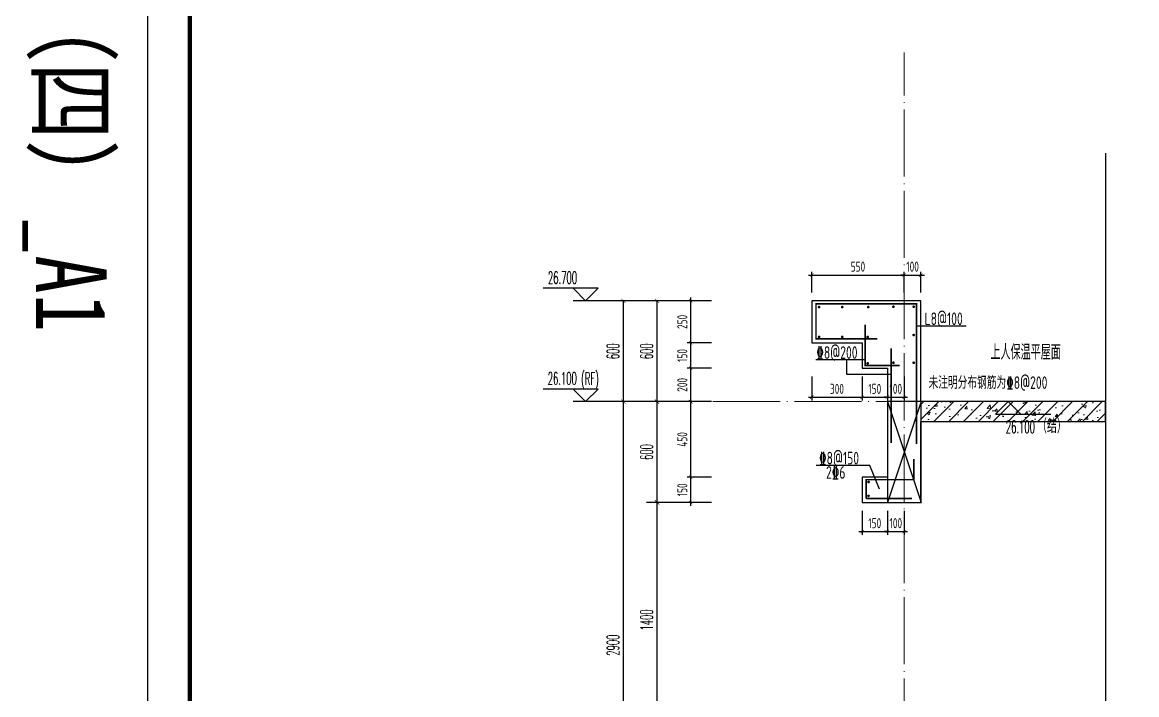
# Model space of a CAD drawing. Extents: x 826826 to 1642106, y -156213 to 399140.
# Drawn here: x 1557400 to 1564030, y 300521 to 304526 of the extents above; entities that cross this region are included whole.
import ezdxf

# ---------------------------------------------------------------- set-up
doc = ezdxf.new("R2010")
doc.units = 0
doc.header["$LTSCALE"] = 1000
doc.linetypes.add('DOTE', pattern=[2.42, 2, -0.2, 0.02, -0.2])
doc.layers.get('0').update_dxf_attribs({"linetype": 'CONTINUOUS'})
doc.layers.get('DEFPOINTS').update_dxf_attribs({"linetype": 'CONTINUOUS'})
for name, color, linetype in [('C-Sheet-图框', 101, 'CONTINUOUS'), ('DIM', 2, 'CONTINUOUS'), ('DIM_ELEV', 3, 'CONTINUOUS'), ('DIM_SYMB', 3, 'CONTINUOUS'), ('PUB_DIM', 3, 'CONTINUOUS'), ('PUB_TEXT', 2, 'CONTINUOUS'), ('REIN', 6, 'CONTINUOUS'), ('S-大样-砼线', 7, 'CONTINUOUS'), ('S-引出线', 40, 'CONTINUOUS'), ('TEXT', 2, 'CONTINUOUS'), ('WALL', 5, 'CONTINUOUS'), ('yichutu', 7, 'CONTINUOUS'), ('导图字', 7, 'CONTINUOUS')]:
    doc.layers.add(name, color=color, linetype=linetype)
for name, color, linetype, lineweight in [('DOTE', 251, 'DOTE', 9), ('PUB_HATCH', 8, 'CONTINUOUS', 9), ('图框', 9, 'CONTINUOUS', 18)]:
    doc.layers.add(name, color=color, linetype=linetype, lineweight=lineweight)
doc.styles.add('_TCH_DIM', font='SIMPLEX.shx', dxfattribs={"width": 0.7, "bigfont": 'GBCBIG.shx'})
doc.styles.add('_TCH_DIM_T3', font='SIMPLEX.shx', dxfattribs={"width": 0.494118, "bigfont": 'GBCBIG.shx'})
doc.styles.add('TSSD_DIMENSION', font='Tssdeng.shx', dxfattribs={"width": 0.7, "bigfont": 'tssdchn.shx'})
doc.styles.add('TSSD_REIN', font='tssdeng.shx', dxfattribs={"width": 0.7, "height": 300, "bigfont": 'tssdchn.shx'})
doc.styles.add('宋体', font='', dxfattribs={"height": 50})
doc.styles.add('黑体', font='simhei.ttf')
doc.styles.get('宋体').set_extended_font_data('SimSun')
doc.dimstyles.new('_TCH_ARCH&&25', dxfattribs={"dimtxt": 74.375, "dimasz": 25, "dimexe": 62.5, "dimexo": 75, "dimgap": 25, "dimtad": 1, "dimdec": 0, "dimzin": 0, "dimdsep": 46, "dimtxsty": '_TCH_DIM_T3', "dimblk": 'ARCHTICK', "dimcen": 0.09, "dimclrt": 7, "dimazin": 0, "dimtfac": 1, "dimtdec": 0, "dimtix": 1, "dimtmove": 2, "dimatfit": 3, "dimldrblk": 'ARCHTICK', "dimfxl": 0, "dimtolj": 1, "dimtzin": 0, "dimarcsym": 0})
doc.dimstyles.new('TSSD_20_20', dxfattribs={"dimtxt": 60, "dimasz": 20, "dimexe": 20, "dimexo": 50, "dimgap": 20, "dimtad": 1, "dimdec": 0, "dimzin": 0, "dimdsep": 46, "dimtxsty": 'TSSD_DIMENSION', "dimblk": 'ARCHTICK', "dimblk1": 'ARCHTICK', "dimblk2": 'ARCHTICK', "dimcen": 0, "dimdle": 20, "dimclrt": 7, "dimadec": 0, "dimazin": 0, "dimtfac": 1, "dimtdec": 0, "dimtix": 1, "dimtmove": 2, "dimatfit": 3, "dimfxl": 0, "dimtolj": 1, "dimtzin": 0, "dimarcsym": 0})

# ---------------------------------------------------------------- blocks, each defined once
blk = doc.blocks.new('GFDDDDRG')
at = {"layer": '图框'}
blk.add_lwpolyline([(923310, -107437), (923310, -159999), (893610, -159999), (893610, -107437)], close=True, dxfattribs=at)
blk.add_lwpolyline([(923310, -107437), (923310, -159999), (893610, -159999), (893610, -107437)], close=True, dxfattribs=at)
at = {"layer": '图框', "const_width": 50}
blk.add_lwpolyline([(894110, -159499), (922810, -159499), (922810, -108687), (894110, -108687)], close=True, dxfattribs=at)
blk = doc.blocks.new('yct-1051-594-26275-14850-25-1002.0')
at = {"layer": 'yichutu', "color": 7}
blk.add_lwpolyline([(0, 0), (0, 14850), (26275, 14850), (26275, 0)], close=True, dxfattribs=at)
blk = doc.blocks.new('A$C29D55E6B')
at = {"layer": 'C-Sheet-图框', "color": 0}
for p, q in [((-1349.8, 900), (-567.1, 900)), ((-1349.8, 900), (-567.1, 900)), ((-1049.5, 900), (-1049.5, 75)), ((-1349.8, 762.5), (-567.1, 762.5)), ((-1349.8, 625), (-567.1, 625)), ((-1349.8, 487.5), (-567.1, 487.5)), ((-1349.8, 350), (-567.1, 350)), ((-1349.8, 212.5), (-567.1, 212.5))]:
    blk.add_line(p, q, dxfattribs=at)
at = {"layer": 'C-Sheet-图框', "color": 0, "const_width": 6}
blk.add_lwpolyline([(-1349.8, 75), (-567.1, 75), (-567.1, 1037.5), (-1349.8, 1037.5)], close=True, dxfattribs=at)
at = {"layer": 'DIM_ELEV'}
for p, q in [((-150, 6475), (-478, 6475)), ((-225, 6400), (-300, 6475)), ((-225, 6400), (-150, 6475)), ((200, 6400), (-300, 6400)), ((-150, 5875), (-478, 5875)), ((-225, 5800), (-300, 5875)), ((-225, 5800), (-150, 5875)), ((200, 5800), (-300, 5800)), ((-150, 75), (-478, 75)), ((-225, 0), (-300, 75)), ((-225, 0), (-150, 75)), ((200, 0), (-300, 0))]:
    blk.add_line(p, q, dxfattribs=at)
at = {"layer": 'DIM_ELEV', "color": 1}
for p, q in [((-150, 2975), (-478, 2975)), ((-225, 2900), (-300, 2975)), ((-225, 2900), (-150, 2975)), ((200, 2900), (-300, 2900))]:
    blk.add_line(p, q, dxfattribs=at)
at = {"layer": 'PUB_TEXT', "style": '_TCH_DIM'}
for s, height, width, p in [('26.700', 74.38, 0.494118, (-449.1, 6501.3)), ('26.100', 74.38, 0.494118, (-450.5, 5901.3)), ('(RF)', 74.38, 0.494118, (-251.8, 5900)), ('楼层', 84.4, 0.7, (-1250.7, 789.5)), ('标高H（m）', 84.4, 0.7, (-946.2, 800.6)), ('4', 74.4, 0.494118, (-1206.4, 651.3)), ('8.700', 74.38, 0.494118, (-883, 653.2)), ('5', 74.4, 0.494118, (-1206.4, 513.8)), ('11.600', 74.38, 0.494118, (-883, 515.7)), ('6', 74.4, 0.494118, (-1206.4, 376.3)), ('14.500', 74.38, 0.494118, (-883, 378.2)), ('7', 74.4, 0.494118, (-1206.4, 238.8)), ('17.400', 74.38, 0.494118, (-883, 240.7)), ('8', 74.4, 0.494118, (-1206.4, 101.3)), ('20.300', 74.38, 0.494118, (-883, 103.2)), ('H', 74.4, 0.494118, (-480.6, 101.2)), ('(4~8F)', 74.38, 0.494118, (-424.8, 100))]:
    blk.add_text(s, height=height, dxfattribs=dict(at, width=width)).set_placement(p)
at = {"layer": 'PUB_TEXT', "color": 1, "style": '_TCH_DIM', "width": 0.494118}
for s, p in [('23.200', (-449.1, 3001.3)), ('(9F)', (-243.7, 3000))]:
    blk.add_text(s, height=74.38, dxfattribs=at).set_placement(p)
at = {"layer": 'PUB_TEXT', "color": 2, "style": '宋体', "width": 0.8}
blk.add_text('标准层标高对应表', height=56.96, dxfattribs=at).set_placement((-1313.8, 939.9))
blk = doc.blocks.new('_ArchTick')
at = {"color": 0, "linetype": 'ByBlock', "const_width": 0.15}
blk.add_lwpolyline([(-0.5, -0.5), (0.5, 0.5)], dxfattribs=at)
blk = doc.blocks.new('*D1692')
at = {"layer": 'DEFPOINTS', "color": 0}
for p in [(1562396.4, 301666.4), (1562546.4, 301666.4), (1562546.4, 301492.7)]:
    blk.add_point(p, dxfattribs=at)
at = {"layer": 'DIM', "color": 0, "lineweight": -2}
for p, q in [((1562396.4, 301616.4), (1562396.4, 301472.7)), ((1562546.4, 301616.4), (1562546.4, 301472.7)), ((1562376.4, 301492.7), (1562566.4, 301492.7))]:
    blk.add_line(p, q, dxfattribs=at)
at = {"layer": 'DIM', "color": 0, "lineweight": -2, "xscale": 20, "yscale": 20, "zscale": 20, "rotation": 180}
blk.add_blockref('_ArchTick', (1562396.4, 301492.7), dxfattribs=at)
at = {"layer": 'DIM', "color": 0, "lineweight": -2, "xscale": 20, "yscale": 20, "zscale": 20}
blk.add_blockref('_ArchTick', (1562546.4, 301492.7), dxfattribs=at)
at = {"layer": 'DIM', "color": 7, "insert": (1562471.4, 301542.7), "char_height": 60, "attachment_point": 5, "style": 'TSSD_DIMENSION'}
blk.add_mtext('\\A1;150', dxfattribs=at)
blk = doc.blocks.new('*D1693')
at = {"layer": 'DEFPOINTS', "color": 0}
for p in [(1562546.4, 301666.4), (1562646.4, 301666.4), (1562646.4, 301492.7)]:
    blk.add_point(p, dxfattribs=at)
at = {"layer": 'DIM', "color": 0, "lineweight": -2}
for p, q in [((1562546.4, 301616.4), (1562546.4, 301472.7)), ((1562646.4, 301616.4), (1562646.4, 301472.7)), ((1562546.4, 301492.7), (1562526.4, 301492.7)), ((1562546.4, 301492.7), (1562646.4, 301492.7)), ((1562646.4, 301492.7), (1562666.4, 301492.7))]:
    blk.add_line(p, q, dxfattribs=at)
at = {"layer": 'DIM', "color": 0, "lineweight": -2, "xscale": 20, "yscale": 20, "zscale": 20}
blk.add_blockref('_ArchTick', (1562546.4, 301492.7), dxfattribs=at)
at = {"layer": 'DIM', "color": 0, "lineweight": -2, "xscale": 20, "yscale": 20, "zscale": 20, "rotation": 180}
blk.add_blockref('_ArchTick', (1562646.4, 301492.7), dxfattribs=at)
at = {"layer": 'DIM', "color": 7, "insert": (1562596.4, 301542.7), "char_height": 60, "attachment_point": 5, "style": 'TSSD_DIMENSION'}
blk.add_mtext('\\A1;100', dxfattribs=at)
blk = doc.blocks.new('*D1694')
at = {"layer": 'DEFPOINTS', "color": 0}
for p in [(1562096.4, 302466.4), (1562396.4, 302466.4), (1562396.4, 302292.7)]:
    blk.add_point(p, dxfattribs=at)
at = {"layer": 'DIM', "color": 0, "lineweight": -2}
for p, q in [((1562096.4, 302416.4), (1562096.4, 302272.7)), ((1562396.4, 302416.4), (1562396.4, 302272.7)), ((1562076.4, 302292.7), (1562416.4, 302292.7))]:
    blk.add_line(p, q, dxfattribs=at)
at = {"layer": 'DIM', "color": 0, "lineweight": -2, "xscale": 20, "yscale": 20, "zscale": 20, "rotation": 180}
blk.add_blockref('_ArchTick', (1562096.4, 302292.7), dxfattribs=at)
at = {"layer": 'DIM', "color": 0, "lineweight": -2, "xscale": 20, "yscale": 20, "zscale": 20}
blk.add_blockref('_ArchTick', (1562396.4, 302292.7), dxfattribs=at)
at = {"layer": 'DIM', "color": 7, "insert": (1562246.4, 302342.7), "char_height": 60, "attachment_point": 5, "style": 'TSSD_DIMENSION'}
blk.add_mtext('\\A1;300', dxfattribs=at)
blk = doc.blocks.new('*D1695')
at = {"layer": 'DEFPOINTS', "color": 0}
for p in [(1562396.4, 302466.4), (1562546.4, 302466.4), (1562546.4, 302292.7)]:
    blk.add_point(p, dxfattribs=at)
at = {"layer": 'DIM', "color": 0, "lineweight": -2}
for p, q in [((1562396.4, 302416.4), (1562396.4, 302272.7)), ((1562546.4, 302416.4), (1562546.4, 302272.7)), ((1562376.4, 302292.7), (1562566.4, 302292.7))]:
    blk.add_line(p, q, dxfattribs=at)
at = {"layer": 'DIM', "color": 0, "lineweight": -2, "xscale": 20, "yscale": 20, "zscale": 20, "rotation": 180}
blk.add_blockref('_ArchTick', (1562396.4, 302292.7), dxfattribs=at)
at = {"layer": 'DIM', "color": 0, "lineweight": -2, "xscale": 20, "yscale": 20, "zscale": 20}
blk.add_blockref('_ArchTick', (1562546.4, 302292.7), dxfattribs=at)
at = {"layer": 'DIM', "color": 7, "insert": (1562471.4, 302342.7), "char_height": 60, "attachment_point": 5, "style": 'TSSD_DIMENSION'}
blk.add_mtext('\\A1;150', dxfattribs=at)
blk = doc.blocks.new('*D1696')
at = {"layer": 'DEFPOINTS', "color": 0}
for p in [(1562546.4, 302466.4), (1562646.4, 302466.4), (1562646.4, 302292.7)]:
    blk.add_point(p, dxfattribs=at)
at = {"layer": 'DIM', "color": 0, "lineweight": -2}
for p, q in [((1562546.4, 302416.4), (1562546.4, 302272.7)), ((1562646.4, 302416.4), (1562646.4, 302272.7)), ((1562546.4, 302292.7), (1562526.4, 302292.7)), ((1562546.4, 302292.7), (1562646.4, 302292.7)), ((1562646.4, 302292.7), (1562666.4, 302292.7))]:
    blk.add_line(p, q, dxfattribs=at)
at = {"layer": 'DIM', "color": 0, "lineweight": -2, "xscale": 20, "yscale": 20, "zscale": 20}
blk.add_blockref('_ArchTick', (1562546.4, 302292.7), dxfattribs=at)
at = {"layer": 'DIM', "color": 0, "lineweight": -2, "xscale": 20, "yscale": 20, "zscale": 20, "rotation": 180}
blk.add_blockref('_ArchTick', (1562646.4, 302292.7), dxfattribs=at)
at = {"layer": 'DIM', "color": 7, "insert": (1562596.4, 302342.7), "char_height": 60, "attachment_point": 5, "style": 'TSSD_DIMENSION'}
blk.add_mtext('\\A1;100', dxfattribs=at)
blk = doc.blocks.new('*D1697')
at = {"layer": 'DEFPOINTS', "color": 0}
for p in [(1562646.4, 303020.5), (1562096.4, 302866.4), (1562646.4, 302866.4)]:
    blk.add_point(p, dxfattribs=at)
at = {"layer": 'DIM', "color": 0, "lineweight": -2}
for p, q in [((1562076.4, 303020.5), (1562666.4, 303020.5)), ((1562096.4, 302916.4), (1562096.4, 303040.5)), ((1562646.4, 302916.4), (1562646.4, 303040.5))]:
    blk.add_line(p, q, dxfattribs=at)
at = {"layer": 'DIM', "color": 0, "lineweight": -2, "xscale": 20, "yscale": 20, "zscale": 20, "rotation": 180}
blk.add_blockref('_ArchTick', (1562096.4, 303020.5), dxfattribs=at)
at = {"layer": 'DIM', "color": 0, "lineweight": -2, "xscale": 20, "yscale": 20, "zscale": 20}
blk.add_blockref('_ArchTick', (1562646.4, 303020.5), dxfattribs=at)
at = {"layer": 'DIM', "color": 7, "insert": (1562371.4, 303070.5), "char_height": 60, "attachment_point": 5, "style": 'TSSD_DIMENSION'}
blk.add_mtext('\\A1;550', dxfattribs=at)
blk = doc.blocks.new('*D1698')
at = {"layer": 'DEFPOINTS', "color": 0}
for p in [(1562746.4, 303020.5), (1562646.4, 302866.4), (1562746.4, 302866.4)]:
    blk.add_point(p, dxfattribs=at)
at = {"layer": 'DIM', "color": 0, "lineweight": -2}
for p, q in [((1562646.4, 303020.5), (1562626.4, 303020.5)), ((1562646.4, 302916.4), (1562646.4, 303040.5)), ((1562646.4, 303020.5), (1562746.4, 303020.5)), ((1562746.4, 302916.4), (1562746.4, 303040.5)), ((1562746.4, 303020.5), (1562766.4, 303020.5))]:
    blk.add_line(p, q, dxfattribs=at)
at = {"layer": 'DIM', "color": 0, "lineweight": -2, "xscale": 20, "yscale": 20, "zscale": 20}
blk.add_blockref('_ArchTick', (1562646.4, 303020.5), dxfattribs=at)
at = {"layer": 'DIM', "color": 0, "lineweight": -2, "xscale": 20, "yscale": 20, "zscale": 20, "rotation": 180}
blk.add_blockref('_ArchTick', (1562746.4, 303020.5), dxfattribs=at)
at = {"layer": 'DIM', "color": 7, "insert": (1562696.4, 303070.5), "char_height": 60, "attachment_point": 5, "style": 'TSSD_DIMENSION'}
blk.add_mtext('\\A1;100', dxfattribs=at)
blk = doc.blocks.new('*D1699')
at = {"layer": 'DEFPOINTS', "color": 0}
for p in [(1561376.2, 302866.4), (1561550.8, 302866.4), (1561550.8, 302616.4)]:
    blk.add_point(p, dxfattribs=at)
at = {"layer": 'DIM', "color": 0, "lineweight": -2}
for p, q in [((1561500.8, 302866.4), (1561356.2, 302866.4)), ((1561376.2, 302596.4), (1561376.2, 302886.4)), ((1561500.8, 302616.4), (1561356.2, 302616.4))]:
    blk.add_line(p, q, dxfattribs=at)
at = {"layer": 'DIM', "color": 0, "lineweight": -2, "xscale": 20, "yscale": 20, "zscale": 20}
for p, rotation in [((1561376.2, 302866.4), 90), ((1561376.2, 302616.4), 270)]:
    blk.add_blockref('_ArchTick', p, dxfattribs=dict(at, rotation=rotation))
at = {"layer": 'DIM', "color": 7, "insert": (1561326.2, 302741.4), "char_height": 60, "attachment_point": 5, "rotation": 90, "style": 'TSSD_DIMENSION'}
blk.add_mtext('\\A1;250', dxfattribs=at)
blk = doc.blocks.new('*D1700')
at = {"layer": 'DEFPOINTS', "color": 0}
for p in [(1561376.2, 302616.4), (1561550.8, 302616.4), (1561550.8, 302466.4)]:
    blk.add_point(p, dxfattribs=at)
at = {"layer": 'DIM', "color": 0, "lineweight": -2}
for p, q in [((1561500.8, 302616.4), (1561356.2, 302616.4)), ((1561376.2, 302446.4), (1561376.2, 302636.4)), ((1561500.8, 302466.4), (1561356.2, 302466.4))]:
    blk.add_line(p, q, dxfattribs=at)
at = {"layer": 'DIM', "color": 0, "lineweight": -2, "xscale": 20, "yscale": 20, "zscale": 20}
for p, rotation in [((1561376.2, 302616.4), 90), ((1561376.2, 302466.4), 270)]:
    blk.add_blockref('_ArchTick', p, dxfattribs=dict(at, rotation=rotation))
at = {"layer": 'DIM', "color": 7, "insert": (1561326.2, 302541.4), "char_height": 60, "attachment_point": 5, "rotation": 90, "style": 'TSSD_DIMENSION'}
blk.add_mtext('\\A1;150', dxfattribs=at)
blk = doc.blocks.new('*D1701')
at = {"layer": 'DEFPOINTS', "color": 0}
for p in [(1561376.2, 302466.4), (1561550.8, 302466.4), (1561550.8, 302266.4)]:
    blk.add_point(p, dxfattribs=at)
at = {"layer": 'DIM', "color": 0, "lineweight": -2}
for p, q in [((1561500.8, 302466.4), (1561356.2, 302466.4)), ((1561376.2, 302246.4), (1561376.2, 302486.4)), ((1561500.8, 302266.4), (1561356.2, 302266.4))]:
    blk.add_line(p, q, dxfattribs=at)
at = {"layer": 'DIM', "color": 0, "lineweight": -2, "xscale": 20, "yscale": 20, "zscale": 20}
for p, rotation in [((1561376.2, 302466.4), 90), ((1561376.2, 302266.4), 270)]:
    blk.add_blockref('_ArchTick', p, dxfattribs=dict(at, rotation=rotation))
at = {"layer": 'DIM', "color": 7, "insert": (1561326.2, 302366.4), "char_height": 60, "attachment_point": 5, "rotation": 90, "style": 'TSSD_DIMENSION'}
blk.add_mtext('\\A1;200', dxfattribs=at)
blk = doc.blocks.new('*D1702')
at = {"layer": 'DEFPOINTS', "color": 0}
for p in [(1561376.2, 302266.4), (1561550.8, 302266.4), (1561550.8, 301816.4)]:
    blk.add_point(p, dxfattribs=at)
at = {"layer": 'DIM', "color": 0, "lineweight": -2}
for p, q in [((1561500.8, 302266.4), (1561356.2, 302266.4)), ((1561376.2, 301796.4), (1561376.2, 302286.4)), ((1561500.8, 301816.4), (1561356.2, 301816.4))]:
    blk.add_line(p, q, dxfattribs=at)
at = {"layer": 'DIM', "color": 0, "lineweight": -2, "xscale": 20, "yscale": 20, "zscale": 20}
for p, rotation in [((1561376.2, 302266.4), 90), ((1561376.2, 301816.4), 270)]:
    blk.add_blockref('_ArchTick', p, dxfattribs=dict(at, rotation=rotation))
at = {"layer": 'DIM', "color": 7, "insert": (1561326.2, 302041.4), "char_height": 60, "attachment_point": 5, "rotation": 90, "style": 'TSSD_DIMENSION'}
blk.add_mtext('\\A1;450', dxfattribs=at)
blk = doc.blocks.new('*D1703')
at = {"layer": 'DEFPOINTS', "color": 0}
for p in [(1561376.2, 301816.4), (1561550.8, 301816.4), (1561550.8, 301666.4)]:
    blk.add_point(p, dxfattribs=at)
at = {"layer": 'DIM', "color": 0, "lineweight": -2}
for p, q in [((1561500.8, 301816.4), (1561356.2, 301816.4)), ((1561376.2, 301646.4), (1561376.2, 301836.4)), ((1561500.8, 301666.4), (1561356.2, 301666.4))]:
    blk.add_line(p, q, dxfattribs=at)
at = {"layer": 'DIM', "color": 0, "lineweight": -2, "xscale": 20, "yscale": 20, "zscale": 20}
for p, rotation in [((1561376.2, 301816.4), 90), ((1561376.2, 301666.4), 270)]:
    blk.add_blockref('_ArchTick', p, dxfattribs=dict(at, rotation=rotation))
at = {"layer": 'DIM', "color": 7, "insert": (1561326.2, 301741.4), "char_height": 60, "attachment_point": 5, "rotation": 90, "style": 'TSSD_DIMENSION'}
blk.add_mtext('\\A1;150', dxfattribs=at)
blk = doc.blocks.new('*D1718')
at = {"layer": 'DEFPOINTS', "color": 0}
for p in [(1561176.2, 301666.4), (1561476.2, 301666.4), (1561476.2, 300266.4)]:
    blk.add_point(p, dxfattribs=at)
at = {"layer": 'PUB_DIM', "color": 0, "lineweight": -2}
for p, q in [((1561401.2, 301666.4), (1561113.7, 301666.4)), ((1561176.2, 300266.4), (1561176.2, 301666.4)), ((1561401.2, 300266.4), (1561113.7, 300266.4))]:
    blk.add_line(p, q, dxfattribs=at)
at = {"layer": 'PUB_DIM', "color": 0, "lineweight": -2, "xscale": 25, "yscale": 25, "zscale": 25}
for p, rotation in [((1561176.2, 301666.4), 90), ((1561176.2, 300266.4), 270)]:
    blk.add_blockref('_ArchTick', p, dxfattribs=dict(at, rotation=rotation))
at = {"layer": 'PUB_DIM', "color": 7, "insert": (1561114, 300966.4), "char_height": 74.38, "attachment_point": 5, "rotation": 90, "style": '_TCH_DIM_T3'}
blk.add_mtext('\\A1;1400', dxfattribs=at)
blk = doc.blocks.new('*D1719')
at = {"layer": 'DEFPOINTS', "color": 0}
for p in [(1561176.2, 302266.4), (1561476.2, 302266.4), (1561476.2, 301666.4)]:
    blk.add_point(p, dxfattribs=at)
at = {"layer": 'PUB_DIM', "color": 0, "lineweight": -2}
for p, q in [((1561401.2, 302266.4), (1561113.7, 302266.4)), ((1561176.2, 301666.4), (1561176.2, 302266.4)), ((1561401.2, 301666.4), (1561113.7, 301666.4))]:
    blk.add_line(p, q, dxfattribs=at)
at = {"layer": 'PUB_DIM', "color": 0, "lineweight": -2, "xscale": 25, "yscale": 25, "zscale": 25}
for p, rotation in [((1561176.2, 302266.4), 90), ((1561176.2, 301666.4), 270)]:
    blk.add_blockref('_ArchTick', p, dxfattribs=dict(at, rotation=rotation))
at = {"layer": 'PUB_DIM', "color": 7, "insert": (1561114, 301966.4), "char_height": 74.38, "attachment_point": 5, "rotation": 90, "style": '_TCH_DIM_T3'}
blk.add_mtext('\\A1;600', dxfattribs=at)
blk = doc.blocks.new('*D1720')
at = {"layer": 'DEFPOINTS', "color": 0}
for p in [(1561176.2, 302866.4), (1561476.2, 302866.4), (1561476.2, 302266.4)]:
    blk.add_point(p, dxfattribs=at)
at = {"layer": 'PUB_DIM', "color": 0, "lineweight": -2}
for p, q in [((1561401.2, 302866.4), (1561113.7, 302866.4)), ((1561176.2, 302266.4), (1561176.2, 302866.4)), ((1561401.2, 302266.4), (1561113.7, 302266.4))]:
    blk.add_line(p, q, dxfattribs=at)
at = {"layer": 'PUB_DIM', "color": 0, "lineweight": -2, "xscale": 25, "yscale": 25, "zscale": 25}
for p, rotation in [((1561176.2, 302866.4), 90), ((1561176.2, 302266.4), 270)]:
    blk.add_blockref('_ArchTick', p, dxfattribs=dict(at, rotation=rotation))
at = {"layer": 'PUB_DIM', "color": 7, "insert": (1561114, 302566.4), "char_height": 74.38, "attachment_point": 5, "rotation": 90, "style": '_TCH_DIM_T3'}
blk.add_mtext('\\A1;600', dxfattribs=at)
blk = doc.blocks.new('*D1726')
at = {"layer": 'DEFPOINTS', "color": 0}
for p in [(1560976.2, 302266.4), (1561476.2, 302266.4), (1561476.2, 299366.4)]:
    blk.add_point(p, dxfattribs=at)
at = {"layer": 'PUB_DIM', "color": 0, "lineweight": -2}
for p, q in [((1561401.2, 302266.4), (1560913.7, 302266.4)), ((1560976.2, 299366.4), (1560976.2, 302266.4)), ((1561401.2, 299366.4), (1560913.7, 299366.4))]:
    blk.add_line(p, q, dxfattribs=at)
at = {"layer": 'PUB_DIM', "color": 0, "lineweight": -2, "xscale": 25, "yscale": 25, "zscale": 25}
for p, rotation in [((1560976.2, 302266.4), 90), ((1560976.2, 299366.4), 270)]:
    blk.add_blockref('_ArchTick', p, dxfattribs=dict(at, rotation=rotation))
at = {"layer": 'PUB_DIM', "color": 7, "insert": (1560914, 300816.4), "char_height": 74.38, "attachment_point": 5, "rotation": 90, "style": '_TCH_DIM_T3'}
blk.add_mtext('\\A1;2900', dxfattribs=at)
blk = doc.blocks.new('*D1727')
at = {"layer": 'DEFPOINTS', "color": 0}
for p in [(1560976.2, 302866.4), (1561476.2, 302866.4), (1561476.2, 302266.4)]:
    blk.add_point(p, dxfattribs=at)
at = {"layer": 'PUB_DIM', "color": 0, "lineweight": -2}
for p, q in [((1561401.2, 302866.4), (1560913.7, 302866.4)), ((1560976.2, 302266.4), (1560976.2, 302866.4)), ((1561401.2, 302266.4), (1560913.7, 302266.4))]:
    blk.add_line(p, q, dxfattribs=at)
at = {"layer": 'PUB_DIM', "color": 0, "lineweight": -2, "xscale": 25, "yscale": 25, "zscale": 25}
for p, rotation in [((1560976.2, 302866.4), 90), ((1560976.2, 302266.4), 270)]:
    blk.add_blockref('_ArchTick', p, dxfattribs=dict(at, rotation=rotation))
at = {"layer": 'PUB_DIM', "color": 7, "insert": (1560914, 302566.4), "char_height": 74.38, "attachment_point": 5, "rotation": 90, "style": '_TCH_DIM_T3'}
blk.add_mtext('\\A1;600', dxfattribs=at)
blk = doc.blocks.new('20210810.15212192')
at = {"layer": 'REIN', "const_width": 9}
for points in [[(366.8, 974.1), (1.3, 974.1), (1.3, 1182.5), (599, 1182.5), (599, 347.5)], [(447.9, 353.1), (447.9, 917.8)], [(299.3, 23.5), (299.3, 135.2), (583.1, 135.2), (583.1, 258.2)], [(299.3, 23.5), (571.8, 23.5)]]:
    blk.add_lwpolyline(points, dxfattribs=at)
at = {"layer": 'REIN', "const_width": 8}
for points in [[(15.6, 1162.9, 1), (23.6, 1162.9, 1)], [(153, 1162.9, 1), (161, 1162.9, 1)], [(307.9, 1162.9, 1), (315.9, 1162.9, 1)], [(457.7, 1165.1, 1), (465.7, 1165.1, 1)], [(578.4, 1165.1, 1), (586.4, 1165.1, 1)], [(578.4, 996.6, 1), (586.4, 996.6, 1)], [(15.6, 985.4, 1), (23.6, 985.4, 1)], [(153, 985.4, 1), (161, 985.4, 1)], [(304.5, 985.4, 1), (312.5, 985.4, 1)], [(304.5, 827.9, 1), (312.5, 827.9, 1)], [(457.7, 831.7, 1), (465.7, 831.7, 1)], [(578.4, 831.7, 1), (586.4, 831.7, 1)], [(309.5, 121.6, 1), (317.5, 121.6, 1)], [(309.5, 38.7, 1), (317.5, 38.7, 1)]]:
    blk.add_lwpolyline(points, format="xyb", close=True, dxfattribs=at)
at = {"layer": 'REIN'}
blk.add_lwpolyline([(293.9, 1058.5, 9, 9, 0), (293.9, 815.8, 9, 9, 0), (498.4, 815.8, 9, 9, 0)], format="xyseb", dxfattribs=at)
at = {"layer": 'S-大样-砼线'}
for p, q in [((425.8, 600), (625.8, 0)), ((625.8, 600), (425.8, 0))]:
    blk.add_line(p, q, dxfattribs=at)
blk.add_lwpolyline([(625.8, 600), (425.8, 600), (425.8, 0), (625.8, 0)], close=True, dxfattribs=at)
at = {"layer": 'S-引出线'}
for p, q in [((595, 1052), (895.1, 1052)), ((0, 850.8), (293.9, 850.8)), ((183.6, 761.6), (183.6, 850.8)), ((447.9, 761.6), (183.6, 761.6))]:
    blk.add_line(p, q, dxfattribs=at)
blk.add_lwpolyline([(378.5, 78), (320.5, 219.5), (2, 219.5)], dxfattribs=at)
at = {"layer": 'TEXT', "style": 'TSSD_REIN', "width": 0.7}
for s, p in [('L8@100', (647.1, 1056.1)), ('%%1328@200', (3.1, 854.9)), ('未注明分布钢筋为%%1328@200', (670.8, 675.8)), ('%%1328@150', (19.1, 226.3)), ('2%%1326', (60.9, 141.1))]:
    blk.add_text(s, height=75, rotation=0, dxfattribs=at).set_placement(p)

msp = doc.modelspace()

# ---------------------------------------------------------------- hatches: boundary and pattern name
at = {"layer": 'PUB_HATCH'}
h = msp.add_hatch(dxfattribs=at)
h.set_pattern_fill('钢筋混凝土', color=256, scale=25, style=0)
h.set_pattern_definition([(45, (689015.794, 456209.414), (-44.194174, 44.194174), []), (50, (689015.8, 456209.41), (179.315046, -15.688034), [18.75, -206.25]), (355, (689015.8, 456209.41), (-34.687833, 188.048033), [15, -165]), (100.4514, (689030.74, 456208.1), (144.627345, 172.359886), [15.935047, -175.285528]), (46.1842, (689015.8, 456259.41), (266.81026, -41.379754), [28.125, -309.375]), (96.6356, (689038.03, 456255.97), (233.66568, 243.52947), [23.90257, -262.92825]), (351.1842, (689015.8, 456259.41), (233.66549, 243.52965), [22.5, -247.5]), (21, (689040.8, 456246.91), (149.226763, -100.654723), [18.75, -206.25]), (326, (689040.8, 456246.91), (60.828833, 181.28751), [15, -165]), (71.4514, (689053.23, 456238.53), (210.055657, 80.632624), [15.935047, -175.285528]), (37.5, (689015.794, 456209.414), (3.039964, 83.2234635), [0, -163, 0, -167.5, 0, -165.625]), (7.5, (689015.79, 456209.41), (65.767384, 98.602928), [0, -95.5, 0, -159.25, 0, -63.125]), (327.5, (688960.044, 456209.414), (133.455609, -5.638718), [0, -62.5, 0, -195, 0, -258.75]), (317.5, (688935.04, 456209.41), (145.796542, 25.026246), [0, -81.25, 0, -129.5, 0, -183.75])])
h.paths.add_polyline_path([(1562746.39, 302266.38), (1562746.39, 302146.38), (1563844.92, 302146.38), (1563844.92, 302266.38)])

# ---------------------------------------------------------------- linework, layer by layer
at = {"layer": 'DIM_ELEV', "color": 3}
for p, q in [((1563265.59, 302266.38), (1563190.59, 302191.38)), ((1563265.59, 302266.38), (1563340.59, 302191.38)), ((1563190.59, 302191.38), (1563518.59, 302191.38))]:
    msp.add_line(p, q, dxfattribs=at)
at = {"layer": 'DIM_SYMB'}
msp.add_lwpolyline([(1563844.92, 303746.38), (1563844.92, 295084.51), (1563897.42, 295065.4), (1563792.42, 295046.88), (1563844.92, 295028.26), (1563844.92, 286366.38)], dxfattribs=at)
at = {"layer": 'DOTE', "color": 1, "linetype": 'DOTE', "ltscale": 0.2}
for p, q in [((1562646.39, 286666.38), (1562646.39, 304346.39)), ((1563844.92, 302266.39), (1561476.2, 302266.39))]:
    msp.add_line(p, q, dxfattribs=at)
at = {"layer": 'WALL'}
for p, q in [((1562746.39, 302866.37), (1562096.39, 302866.39)), ((1562096.39, 302866.39), (1562096.39, 302616.38)), ((1562746.39, 302266.38), (1562746.39, 302866.37)), ((1562096.39, 302616.38), (1562396.39, 302616.38)), ((1562396.39, 302616.38), (1562396.39, 302466.38)), ((1562396.39, 302466.38), (1562546.39, 302466.38)), ((1562546.39, 302466.38), (1562546.39, 301816.38)), ((1563844.92, 302266.38), (1562746.39, 302266.38)), ((1563844.92, 302146.38), (1563844.92, 302266.38)), ((1563844.92, 302146.38), (1562746.39, 302146.38)), ((1562746.39, 301666.38), (1562746.39, 302146.38)), ((1562546.39, 301816.38), (1562396.39, 301816.38)), ((1562396.39, 301816.38), (1562396.39, 301666.38)), ((1562396.39, 301666.38), (1562746.39, 301666.38))]:
    msp.add_line(p, q, dxfattribs=at)

# ---------------------------------------------------------------- block references
at = {"xscale": 0.5, "yscale": 0.5, "zscale": 0.5}
msp.add_blockref('GFDDDDRG', (1111341.4, 362492.89), dxfattribs=at)
msp.add_blockref('A$C29D55E6B', (1560976.2, 296466.38))
at = {"layer": 'S-大样-砼线'}
msp.add_blockref('20210810.15212192', (1562120.64, 301666.39), dxfattribs=at)
at = {"layer": 'yichutu', "rotation": 270}
msp.add_blockref('yct-1051-594-26275-14850-25-1002.0', (1558146.29, 308774.41), dxfattribs=at)

# ---------------------------------------------------------------- texts
at = {"layer": 'DIM_ELEV', "color": 7, "style": '_TCH_DIM'}
for s, height, width, p in [('26.100', 74.375, 0.494118, (1563251.04, 302078.86)), ('（结）', 84.397, 0.7, (1563436.54, 302078.86))]:
    msp.add_text(s, height=height, dxfattribs=dict(at, width=width)).set_placement(p)
at = {"layer": 'PUB_TEXT', "style": 'TSSD_REIN', "width": 0.7}
msp.add_text('上人保温平屋面', height=90, dxfattribs=at).set_placement((1563159.33, 302516.2))
at = {"layer": '导图字', "color": 1, "style": '黑体', "width": 0.8}
msp.add_text('建施_26_节点大样（四）_A1', height=420.5907, rotation=270, dxfattribs=at).set_placement((1557480.43, 308413.62))

# ---------------------------------------------------------------- dimensions: what is measured, and where the dimension line sits
at = {"layer": 'DIM'}
for p1, p2, distance, picture, middle in [((1562096.39, 302866.38), (1562646.39, 302866.38), 154.16, '*D1697', (1562371.39, 303070.54)), ((1562646.39, 302866.38), (1562746.39, 302866.38), 154.16, '*D1698', (1562696.39, 303070.54)), ((1561550.81, 302616.38), (1561550.81, 302866.38), 174.61, '*D1699', (1561326.2, 302741.38)), ((1561550.81, 302466.38), (1561550.81, 302616.38), 174.61, '*D1700', (1561326.2, 302541.38)), ((1561550.81, 302266.38), (1561550.81, 302466.38), 174.61, '*D1701', (1561326.2, 302366.38)), ((1562096.39, 302466.38), (1562396.39, 302466.38), -173.71, '*D1694', (1562246.39, 302342.67)), ((1562396.39, 302466.38), (1562546.39, 302466.38), -173.71, '*D1695', (1562471.39, 302342.67)), ((1562546.39, 302466.38), (1562646.39, 302466.38), -173.71, '*D1696', (1562596.39, 302342.67)), ((1561550.81, 301816.38), (1561550.81, 302266.38), 174.61, '*D1702', (1561326.2, 302041.38)), ((1561550.81, 301666.38), (1561550.81, 301816.38), 174.61, '*D1703', (1561326.2, 301741.38)), ((1562396.39, 301666.38), (1562546.39, 301666.38), -173.71, '*D1692', (1562471.39, 301542.67)), ((1562546.39, 301666.38), (1562646.39, 301666.38), -173.71, '*D1693', (1562596.39, 301542.67))]:
    dim = msp.add_aligned_dim(p1=p1, p2=p2, distance=distance, dimstyle='TSSD_20_20', dxfattribs=at)
    dim.commit()
    dim.dimension.update_dxf_attribs({"geometry": picture, "text_midpoint": middle})
at = {"layer": 'PUB_DIM'}
for p1, p2, distance, picture, middle in [((1561476.2, 302266.38), (1561476.2, 302866.38), 500, '*D1727', (1560914.01, 302566.38)), ((1561476.2, 302266.38), (1561476.2, 302866.38), 300, '*D1720', (1561114.01, 302566.38)), ((1561476.2, 299366.38), (1561476.2, 302266.38), 500, '*D1726', (1560914.01, 300816.38)), ((1561476.2, 301666.37), (1561476.2, 302266.38), 300, '*D1719', (1561114.01, 301966.38)), ((1561476.2, 300266.38), (1561476.2, 301666.37), 300, '*D1718', (1561114.01, 300966.38))]:
    dim = msp.add_aligned_dim(p1=p1, p2=p2, distance=distance, dimstyle='_TCH_ARCH&&25', dxfattribs=at)
    dim.commit()
    dim.dimension.update_dxf_attribs({"geometry": picture, "text_midpoint": middle})

doc.saveas('drawing.dxf')
